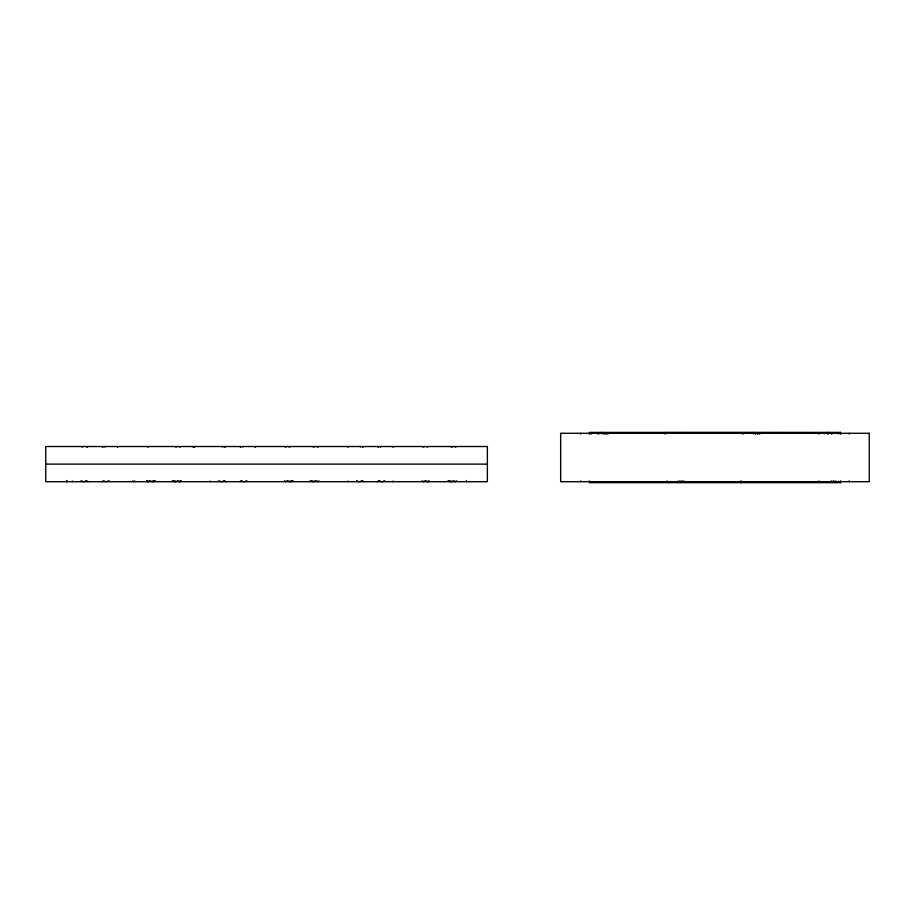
<?xml version="1.0" encoding="UTF-8"?>
<svg xmlns="http://www.w3.org/2000/svg" width="915" height="915" viewBox="0 0 915 915"><rect width="100%" height="100%" fill="white"/><g stroke="black" fill="none" stroke-linecap="round" stroke-linejoin="round"><path stroke-width="1.37" d="M66.749 480.832L66.749 481.713L66.749 480.455M72.388 481.713L72.388 480.958M210.198 481.713L210.198 480.958M347.997 481.713L347.997 480.958M347.997 447.275L347.997 446.52M589.271 434.248L589.466 432.395L664.816 432.395M591.239 434.213L591.33 433.333M665.136 434.19L665.331 432.338L840.439 432.395L840.633 434.248M677.706 481.096L677.546 482.605L680.005 480.741M742.969 434.213L743.06 433.333M818.822 434.168L818.914 433.275M828.006 434.408L828.224 432.395L827 433.333M589.271 480.81L589.466 482.663L840.439 482.663L840.633 480.81M152.508 480.913L151.982 481.713L149.866 480.615M153.72 480.855L153.171 481.713L155.287 480.615M175.486 446.92L176.526 446.92M290.307 480.913L289.792 481.713L287.665 480.615M291.542 480.832L290.97 481.713L293.086 480.615M313.285 446.92L314.325 446.92M428.106 480.913L427.591 481.713L425.475 480.615M428.769 481.713L429.341 480.832M451.084 446.92L452.285 447M606.027 434.213L607.102 433.333L608.029 434.087M683.905 480.958L682.967 481.713L681.881 480.844M757.746 434.213L758.821 433.333L759.759 434.087M835.601 480.981L834.697 481.713L833.599 480.844M86.914 447.275L87.874 446.52M102.045 481.713L103.018 480.958M147.429 446.84L148.482 446.909M179.374 446.92L180.415 446.92M148.87 480.913L147.83 481.713L146.8 480.913M193.145 447.115L194.586 447.035M180.747 480.935L179.752 481.713L178.745 480.935M179.889 481.713L181.124 480.764M224.713 447.275L225.673 446.52M239.856 481.713L240.817 480.958M285.114 446.92L286.155 446.92M317.173 446.92L318.214 446.92M286.669 480.913L285.64 481.713L284.405 480.764M318.923 480.764L317.688 481.713L316.659 480.913M362.649 447.275L363.621 446.52M377.506 481.713L378.478 480.958M422.913 446.92L423.954 446.92M454.972 446.92L456.013 446.92M424.469 480.913L423.439 481.713L422.215 480.764M456.722 480.764L455.487 481.713L454.458 480.913M134.814 480.935L133.807 481.713L132.606 480.787M598.078 434.213L599.233 433.344M838.449 433.893L840.439 432.395M830.671 481.656L831.838 480.787M82.064 447.046L83.082 446.52M104.802 446.955L105.66 446.52M84.272 481.713L86.387 480.615M106.838 481.713L108.954 480.615M177.865 480.615L175.737 481.713L175.245 480.935M242.601 446.955L243.459 446.52M222.071 481.713L224.186 480.615M289.003 446.92L290.044 446.92M244.648 481.713L246.764 480.615M315.664 480.615L313.548 481.713L313.022 480.913M380.411 446.955L381.258 446.52M359.87 481.713L361.985 480.615M426.813 446.92L427.843 446.92M382.447 481.713L384.563 480.615M453.222 480.741L451.347 481.713L450.821 480.913M45.75 464.122L487.375 464.122M448.041 480.615L450.157 481.713L449.585 480.832M359.87 446.52L360.727 446.955M379.142 480.615L381.258 481.713M356.575 480.615L358.691 481.713M310.242 480.615L312.358 481.713L311.786 480.832M222.071 446.52L222.928 446.955M241.343 480.615L243.459 481.713M218.765 480.615L220.881 481.713M172.443 480.615L174.559 481.713L173.987 480.832M103.955 480.832L105.66 481.713M81.046 480.661L83.082 481.713M830.671 433.344L831.838 434.213M838.449 481.164L840.439 482.663M755.87 434.259L753.411 432.395L753.571 433.904M604.14 434.259L601.681 432.395L601.841 433.904M146.732 480.741L147.99 481.713M377.506 446.52L378.478 447.275M362.649 480.958L363.632 481.713M239.707 446.52L240.679 447.275M224.85 480.958L225.822 481.713M101.897 446.52L102.88 447.275M87.051 480.958L88.023 481.713M818.822 480.844L818.914 481.725M741.001 480.81L741.196 482.663M667.104 480.844L667.195 481.725M849.189 433.344L849.189 434.213M849.189 480.787L849.189 481.656M580.716 433.344L580.716 434.213M580.716 480.787L580.716 481.656M466.375 480.501L466.375 481.713M393.141 446.52L393.141 447.275M393.141 480.958L393.141 481.713M255.331 446.52L255.331 447.275M117.532 446.52L117.532 447.275M869.25 433.275L560.655 433.275L560.655 481.713L869.25 481.713L869.25 433.275M487.375 446.52L45.75 446.52L45.75 481.713L487.375 481.713L487.375 446.52"/></g></svg>
